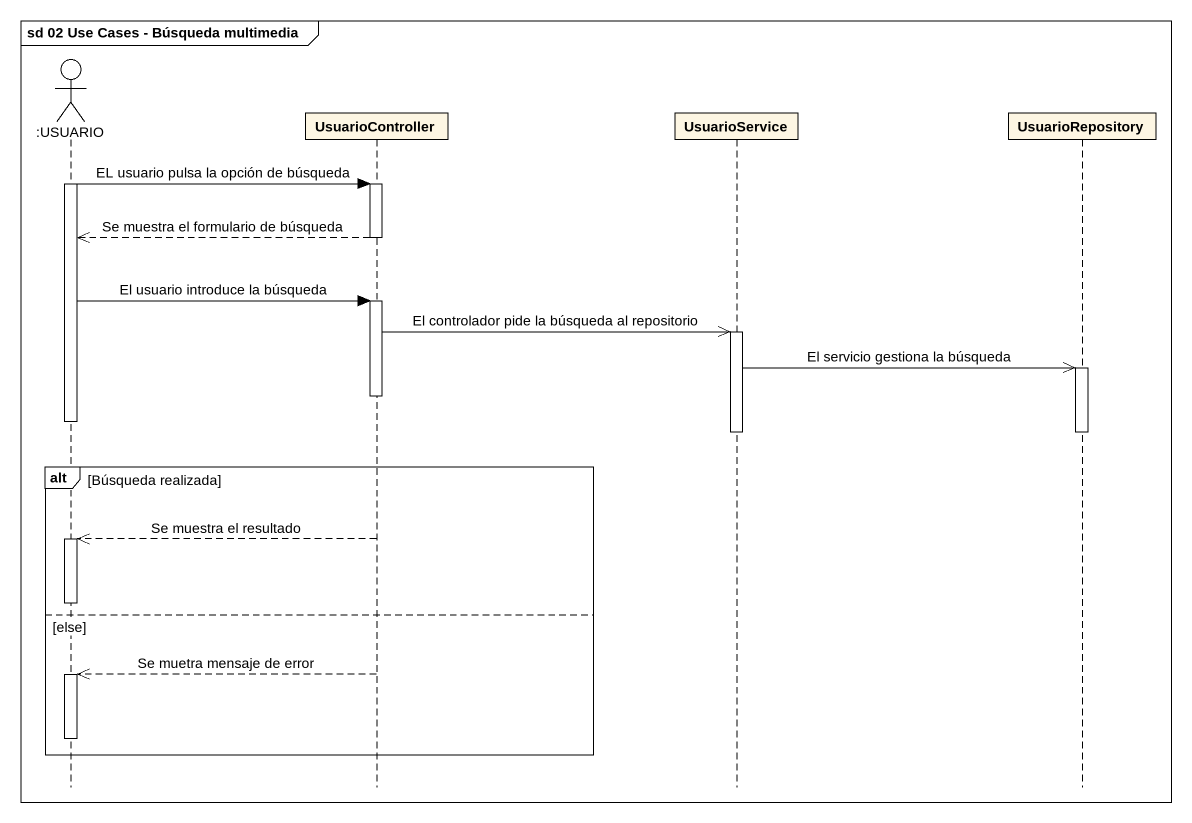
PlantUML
@startuml
mainframe sd 02 Use Cases - Búsqueda multimedia
hide footbox
actor ":USUARIO" as USUARIO
participant UsuarioController
participant UsuarioService
participant UsuarioRepository

activate USUARIO
USUARIO -> UsuarioController : EL usuario pulsa la opción de búsqueda
activate UsuarioController
UsuarioController -->> USUARIO : Se muestra el formulario de búsqueda
deactivate UsuarioController
USUARIO -> UsuarioController : El usuario introduce la búsqueda
activate UsuarioController
UsuarioController ->> UsuarioService : El controlador pide la búsqueda al repositorio
activate UsuarioService
UsuarioService ->> UsuarioRepository : El servicio gestiona la búsqueda
activate UsuarioRepository
deactivate UsuarioController
deactivate USUARIO
deactivate UsuarioService
deactivate UsuarioRepository
alt Búsqueda realizada
  UsuarioController -->> USUARIO : Se muestra el resultado
  activate USUARIO
  deactivate USUARIO
else else
  UsuarioController -->> USUARIO : Se muetra mensaje de error
  activate USUARIO
  deactivate USUARIO
end
@enduml
